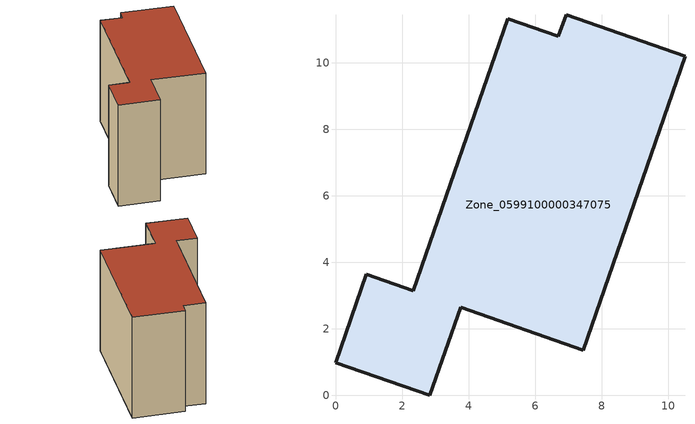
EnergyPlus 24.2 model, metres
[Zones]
Zone_0599100000347075
 floor ground (C_G): 6.94,11.44 10.51,10.19 7.45,1.36 3.76,2.64 2.84,0 0,0.98 0.92,3.63 2.34,3.14 5.18,11.32 6.7,10.79 z0
 wall outside (C_F): 2.34,3.14 0.92,3.63 0,0.98 2.84,0 3.76,2.64 7.45,1.36 10.51,10.19 6.94,11.44 6.7,10.79 5.18,11.32 2.34,3.14 z0:8.14
 roof outside (C_R): 6.7,10.79 5.18,11.32 2.34,3.14 0.92,3.63 0,0.98 2.84,0 3.76,2.64 7.45,1.36 10.51,10.19 6.94,11.44 z8.14
[BUILDING]
Pand.0599100000347075: North Axis=0; Terrain=City; Loads Convergence Tolerance Value=0.04; Temperature Convergence Tolerance Value=0.4; Solar Distribution=FullExterior; Maximum Number of Warmup Days=25; Minimum Number of Warmup Days=1
[Site:Location]
Rotterdam.The.Hague.AP_ZH_NLD Design_Conditions: Latitude=51.96; Longitude=4.45; Time Zone=1; Elevation=-4.5
[SITE:GROUNDTEMPERATURE:BUILDINGSURFACE]
18, 18, 18, 18, 18, 18, 18, 18, 18, 18, 18, 18
[MATERIAL] Thermal Absorptance=0.9; Solar Absorptance=0.7; Visible Absorptance=0.7
Name | Roughness | Thickness | Conductivity | Density | Specific Heat
G.TI.1992-2005 | MediumSmooth | 0.15 | 0.06 | 540 | 1210
F.TI.1992-2005 | Rough | 0.3 | 0.12 | 1920 | 840
R.TI.1992-2005 | MediumRough | 0.2 | 0.08 | 1500 | 1000
[CONSTRUCTION]
C_G: G.TI.1992-2005
C_F: F.TI.1992-2005
C_R: R.TI.1992-2005
[ZONE]
Zone_0599100000347075: Type=1; Multiplier=1; Ceiling Height=Autocalculate; Volume=Autocalculate; Floor Area=autocalculate; Part of Total Floor Area=Yes
[ZONEINFILTRATION:DESIGNFLOWRATE]
Infil_Zone_0599100000347075: Zone or ZoneList or Space or SpaceList=Zone_0599100000347075; Schedule=AlwaysOn; Design Flow Rate Calculation Method=Flow/Area; Flow Rate per Floor Area=0.0015; Constant Term Coefficient=1; Temperature Term Coefficient=0; Velocity Term Coefficient=0; Velocity Squared Term Coefficient=0
[HVACTEMPLATE:ZONE:IDEALLOADSAIRSYSTEM]
Zone_0599100000347075: Maximum Heating Supply Air Temperature=50; Minimum Cooling Supply Air Temperature=13; Maximum Heating Supply Air Humidity Ratio=0.0156; Minimum Cooling Supply Air Humidity Ratio=0.0077; Heating Limit=NoLimit; Cooling Limit=NoLimit; Dehumidification Control Type=ConstantSensibleHeatRatio; Cooling Sensible Heat Ratio=0.7; Dehumidification Setpoint=60; Humidification Control Type=None; Humidification Setpoint=30; Outdoor Air Method=None; Outdoor Air Flow Rate per Person=0.00944; Outdoor Air Flow Rate per Zone Floor Area=0; Outdoor Air Flow Rate per Zone=0; Demand Controlled Ventilation Type=None; Outdoor Air Economizer Type=NoEconomizer; Heat Recovery Type=None; Sensible Heat Recovery Effectiveness=0.7; Latent Heat Recovery Effectiveness=0.65
[ZONECONTROL:THERMOSTAT]
ThermostatControl_Zone_0599100000347075: Zone or ZoneList=Zone_0599100000347075; Control Type Schedule=DualSetpointControlType; Control 1=Thermostat_Zone_0599100000347075; Temperature Difference Between Cutout And Setpoint=0
[THERMOSTATSETPOINT:DUALSETPOINT]
Thermostat_Zone_0599100000347075: Heating Setpoint Temperature Schedule=HeatingSetpoint_Zone_0599100000347075; Cooling Setpoint Temperature Schedule=CoolingSetpoint_Zone_0599100000347075
[SCHEDULE:COMPACT]
HeatingSetpoint_Zone_0599100000347075: Through: 12/31, For: AllDays, Until: 24:00, 21
CoolingSetpoint_Zone_0599100000347075: Through: 12/31, For: AllDays, Until: 24:00, 24
DualSetpointControlType: Through: 12/31, For: AllDays, Until: 24:00, 4
AlwaysOn: Through: 12/31, For: AllDays, Until: 24:00, 1
